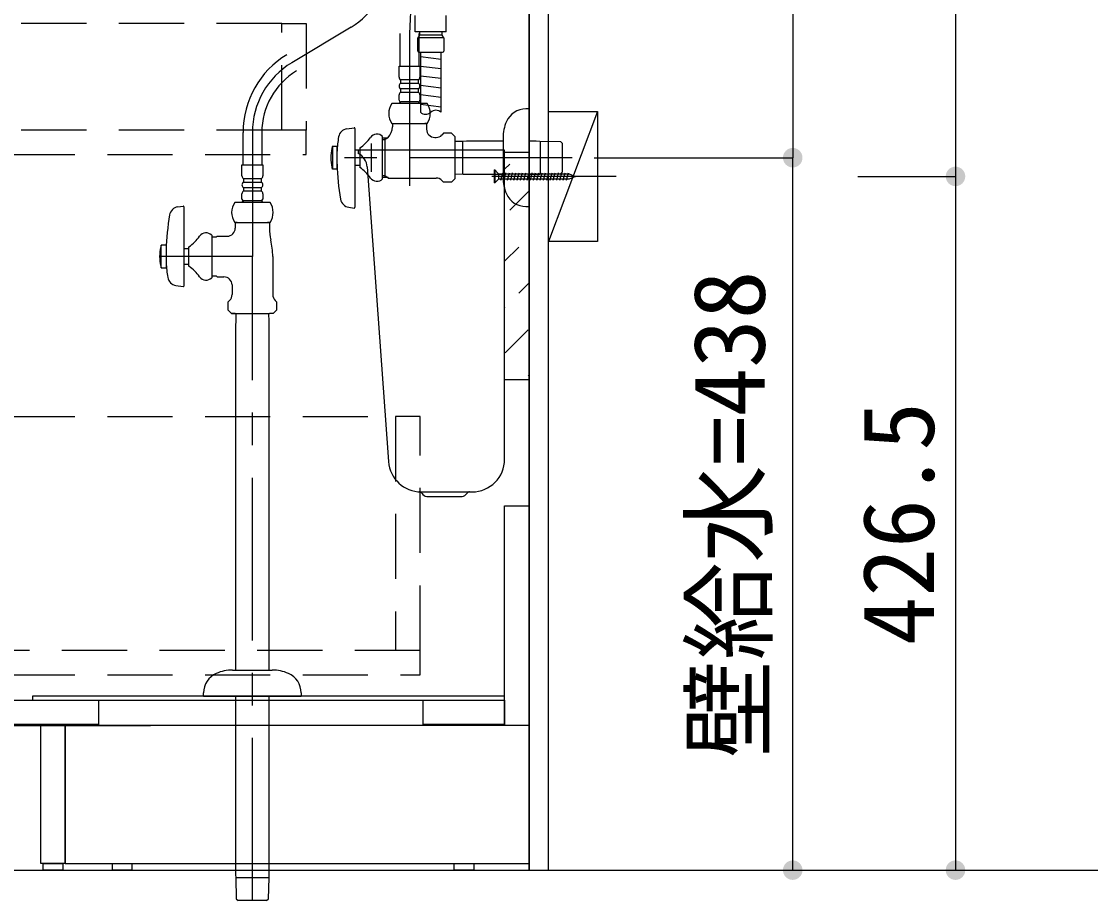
# Model space of a CAD drawing. Units: millimetres on the paper, scale 1:20. Extents: x -205 to 195, y -144 to 138.
# Drawn here: x -100.6 to -67.75, y -110.94 to -83.91 of the extents above; entities that cross this region are included whole.
import ezdxf
from ezdxf.enums import TextEntityAlignment as Align

# ---------------------------------------------------------------- set-up
doc = ezdxf.new("R2010")
doc.units = ezdxf.units.MM
doc.linetypes.add('CHAIN1', pattern=[8, 5, -1, 1, -1])
doc.linetypes.add('DASHED2', pattern=[3, 2, -1])
for name, color, linetype in [('0-1_1', 7, 'Continuous'), ('0-2_2', 4, 'Continuous'), ('0-3_3', 6, 'Continuous')]:
    doc.layers.add(name, color=color, linetype=linetype)
doc.styles.add('ＭＳ ゴシック', font='')
doc.styles.get('ＭＳ ゴシック').set_extended_font_data('MS Gothic')

msp = doc.modelspace()

# ---------------------------------------------------------------- hatches: boundary and pattern name
at = {"layer": '0-3_3'}
for points in [[(-76.6, -88.1, 1), (-77.2, -88.1, 1)], [(-76.6, -88.1, 1), (-77.2, -88.1, 1)], [(-71.6, -88.675, 1), (-72.2, -88.675, 1)], [(-71.6, -88.675, 1), (-72.2, -88.675, 1)], [(-76.6, -110, 1), (-77.2, -110, 1)], [(-71.6, -110, 1), (-72.2, -110, 1)]]:
    msp.add_hatch(color=212, dxfattribs=at).paths.add_polyline_path(points)

# ---------------------------------------------------------------- linework, layer by layer
at = {"layer": '0-1_1'}
for p, q in [((-98.225, -104.775), (-98.225, -105.525)), ((-88.25, -105.525), (-88.25, -104.775)), ((-88.25, -104.775), (-85.75, -104.775)), ((-85.75, -104.775), (-85.75, -105.525)), ((-109.75, -105.55), (-96.625, -105.55)), ((-98.225, -105.525), (-109.725, -105.525)), ((-100, -105.55), (-99.25, -105.55)), ((-100, -109.8), (-100, -105.55)), ((-99.25, -105.55), (-99.25, -109.8)), ((-90.9, -105.55), (-98.9, -105.55)), ((-85, -105.55), (-93.792, -105.55)), ((-85.75, -105.525), (-88.25, -105.525)), ((-85, -105.55), (-85, -109.8)), ((-99.25, -109.8), (-100, -109.8)), ((-99.25, -109.8), (-85, -109.8))]:
    msp.add_line(p, q, dxfattribs=at)
for points in [[(-109.75, -75.95), (-85, -75.95), (-85, -105.55), (-96.625, -105.55)], [(-109.725, -105.525), (-109.725, -104.775), (-98.225, -104.775)], [(-96.472, -105.55), (-99.25, -105.55), (-99.25, -109.8), (-99.25, -105.55)]]:
    msp.add_lwpolyline(points, dxfattribs=at)
for points in [[(-85.75, -98.8), (-85, -98.8), (-85, -105.55), (-85.75, -105.55)], [(-85.75, -104.775), (-85.75, -104.65), (-100.25, -104.65), (-100.25, -104.775)], [(-99.325, -109.8), (-99.325, -110), (-99.925, -110), (-99.925, -109.8)], [(-97.2, -109.8), (-97.2, -110), (-97.8, -110), (-97.8, -109.8)], [(-86.7, -109.8), (-86.7, -110), (-87.3, -110), (-87.3, -109.8)]]:
    msp.add_lwpolyline(points, close=True, dxfattribs=at)
at = {"layer": '0-2_2'}
for p, q in [((-85, -110), (-85, -51.601)), ((-84.4, -110), (-84.4, -51.601)), ((-199.5, -110), (76.9, -110)), ((-111.5, -110), (-84.4, -110))]:
    msp.add_line(p, q, dxfattribs=at)
at = {"layer": '0-2_2', "linetype": 'DASHED2'}
for p, q in [((-92.6, -83.976), (-100.95, -83.976)), ((-92.6, -83.976), (-91.85, -83.976)), ((-92.6, -87.251), (-92.6, -83.976)), ((-91.85, -83.976), (-91.85, -87.251)), ((-92.6, -87.251), (-100.95, -87.251)), ((-91.85, -87.251), (-92.6, -87.251)), ((-100.95, -96.05), (-89.1, -96.05)), ((-88.35, -96.05), (-89.1, -96.05)), ((-89.1, -96.05), (-89.1, -103.25)), ((-88.35, -103.25), (-88.35, -96.05)), ((-100.95, -104), (-88.35, -104))]:
    msp.add_line(p, q, dxfattribs=at)
at = {"layer": '0-2_2', "linetype": 'CHAIN1'}
for p in [(-99.325, -110), (-85, -109.8)]:
    msp.add_line(p, (-85, -110), dxfattribs=at)
at = {"layer": '0-2_2', "linetype": 'DASHED2'}
for points in [[(-100.95, -88.001), (-91.85, -88.001), (-91.85, -87.251)], [(-88.35, -104), (-88.35, -103.25), (-100.95, -103.25)]]:
    msp.add_lwpolyline(points, dxfattribs=at)
at = {"layer": '0-3_3'}
for p, q in [((-71.9, -70.75), (-71.9, -88.675)), ((-76.9, -74.6), (-76.9, -88.1)), ((-88.495, -84.18), (-88.495, -83.73)), ((-87.545, -84.18), (-87.545, -83.73)), ((-88.962, -85.285), (-88.962, -84.285)), ((-88.495, -84.23), (-88.495, -84.18)), ((-88.02, -84.23), (-88.495, -84.23)), ((-87.622, -84.412), (-88.417, -84.412)), ((-88.417, -84.82), (-88.417, -84.412)), ((-88.387, -84.285), (-88.387, -85.285)), ((-87.67, -84.33), (-88.37, -84.33)), ((-87.545, -84.23), (-88.02, -84.23)), ((-87.67, -84.33), (-87.67, -84.23)), ((-87.622, -84.412), (-87.67, -84.33)), ((-87.622, -84.412), (-87.622, -84.82)), ((-87.545, -84.23), (-87.545, -84.18)), ((-88.382, -84.855), (-87.657, -84.855)), ((-88.339, -84.855), (-88.339, -86.703)), ((-88.339, -84.989), (-87.699, -85.068)), ((-87.701, -86.703), (-87.701, -84.855)), ((-88.354, -85.285), (-88.354, -85.622)), ((-88.339, -85.284), (-87.701, -85.362)), ((-88.949, -85.71), (-88.949, -85.81)), ((-88.399, -85.71), (-88.949, -85.71)), ((-88.399, -85.81), (-88.399, -85.71)), ((-88.339, -85.579), (-87.701, -85.657)), ((-88.949, -85.81), (-88.399, -85.81)), ((-88.949, -85.985), (-88.949, -86.085)), ((-88.399, -85.985), (-88.949, -85.985)), ((-88.399, -86.085), (-88.399, -85.985)), ((-88.339, -85.874), (-87.701, -85.952)), ((-88.994, -86.335), (-88.994, -86.172)), ((-88.974, -86.41), (-88.949, -86.385)), ((-88.949, -86.085), (-88.399, -86.085)), ((-88.404, -86.385), (-88.944, -86.385)), ((-88.399, -86.385), (-88.374, -86.41)), ((-88.354, -86.172), (-88.354, -86.335)), ((-87.701, -86.247), (-88.339, -86.169)), ((-88.131, -86.435), (-89.218, -86.435)), ((-88.974, -86.435), (-88.974, -86.41)), ((-88.374, -86.41), (-88.374, -86.435)), ((-87.701, -86.542), (-88.339, -86.464)), ((-85, -86.6), (-85.1, -86.6)), ((-85, -86.6), (-85, -89.585)), ((-82.9, -86.675), (-84.4, -90.675)), ((-93.787, -88.322), (-93.787, -87.322)), ((-93.212, -87.322), (-93.212, -88.322)), ((-90.597, -87.21), (-90.378, -87.179)), ((-90.349, -87.204), (-90.349, -89.621)), ((-89.218, -87.05), (-88.131, -87.05)), ((-89.199, -87.05), (-89.199, -87.151)), ((-89.199, -87.05), (-89.141, -87.05)), ((-89.141, -87.05), (-88.207, -87.05)), ((-88.207, -87.05), (-88.149, -87.05)), ((-88.149, -87.05), (-88.207, -87.05)), ((-88.149, -87.05), (-88.149, -87.151)), ((-88.149, -87.151), (-88.149, -87.225)), ((-87.624, -87.349), (-87.676, -87.402)), ((-87.387, -87.349), (-87.624, -87.349)), ((-87.387, -87.349), (-87.274, -87.463)), ((-89.853, -87.666), (-89.853, -88.534)), ((-89.499, -88.754), (-89.499, -87.446)), ((-89.424, -87.5), (-89.499, -87.5)), ((-89.499, -87.541), (-89.424, -87.541)), ((-89.424, -87.541), (-89.424, -87.5)), ((-89.354, -87.5), (-89.424, -87.5)), ((-89.354, -87.5), (-89.424, -87.541)), ((-89.424, -88.659), (-89.424, -87.541)), ((-89.354, -87.5), (-89.329, -87.475)), ((-87.899, -87.475), (-87.853, -87.475)), ((-87.274, -88.738), (-87.274, -87.463)), ((-87.049, -87.588), (-87.049, -88.612)), ((-86.919, -87.585), (-85.849, -87.585)), ((-85.849, -87.585), (-85.8, -87.585)), ((-85.8, -87.49), (-85.8, -88.71)), ((-85, -87.585), (-84.78, -87.585)), ((-84.78, -87.585), (-84.674, -87.588)), ((-84.674, -87.588), (-84.032, -87.602)), ((-84.649, -87.646), (-84.649, -87.588)), ((-84.649, -88.612), (-84.649, -87.646)), ((-84.032, -87.602), (-83.974, -87.663)), ((-83.974, -88.512), (-83.974, -87.688)), ((-91.039, -87.75), (-91.056, -87.812)), ((-91.039, -87.75), (-90.899, -87.75)), ((-90.899, -88.45), (-90.899, -87.75)), ((-90.349, -87.863), (-90.199, -87.863)), ((-90.199, -87.8), (-90.199, -88.4)), ((-85, -87.925), (-85, -94.925)), ((-93.18, -88.322), (-93.18, -88.66)), ((-90.199, -88.338), (-90.349, -88.338)), ((-85.75, -88.456), (-85.596, -88.302)), ((-83, -88.1), (-76.9, -88.1)), ((-81.514, -88.1), (-76.9, -88.1)), ((-76.9, -110), (-76.9, -88.1)), ((-90.899, -88.45), (-91.039, -88.45)), ((-89.97, -88.385), (-89.317, -97.443)), ((-89.424, -88.659), (-89.499, -88.659)), ((-89.424, -88.7), (-89.424, -88.659)), ((-89.424, -88.659), (-89.354, -88.7)), ((-87.024, -88.612), (-87.274, -88.607)), ((-86.919, -88.615), (-87.024, -88.612)), ((-85.849, -88.615), (-86.919, -88.615)), ((-86.071, -88.475), (-86.071, -88.875)), ((-86.056, -88.475), (-85.96, -88.571)), ((-85.96, -88.571), (-85.939, -88.592)), ((-85.939, -88.592), (-85.939, -88.757)), ((-85.939, -88.592), (-83.77, -88.592)), ((-85.869, -88.787), (-85.809, -88.562)), ((-85.8, -88.615), (-85.849, -88.615)), ((-85.769, -88.787), (-85.709, -88.562)), ((-85.664, -88.787), (-85.604, -88.562)), ((-85.564, -88.787), (-85.504, -88.562)), ((-85.464, -88.787), (-85.404, -88.562)), ((-85.364, -88.787), (-85.304, -88.562)), ((-85.264, -88.787), (-85.204, -88.562)), ((-85.16, -88.787), (-85.1, -88.562)), ((-85.06, -88.787), (-85, -88.562)), ((-84.78, -88.615), (-85, -88.615)), ((-84.96, -88.787), (-84.9, -88.562)), ((-84.86, -88.787), (-84.8, -88.562)), ((-84.674, -88.612), (-84.78, -88.615)), ((-84.76, -88.787), (-84.7, -88.562)), ((-84.032, -88.598), (-84.674, -88.612)), ((-84.656, -88.787), (-84.595, -88.562)), ((-84.556, -88.787), (-84.495, -88.562)), ((-84.456, -88.787), (-84.395, -88.562)), ((-84.356, -88.787), (-84.295, -88.562)), ((-84.256, -88.787), (-84.195, -88.562)), ((-84.151, -88.787), (-84.091, -88.562)), ((-84.051, -88.787), (-83.991, -88.562)), ((-83.974, -88.537), (-84.032, -88.598)), ((-83.951, -88.787), (-83.891, -88.562)), ((-83.851, -88.787), (-83.791, -88.562)), ((-83.77, -88.592), (-83.571, -88.675)), ((-83.571, -88.675), (-83.77, -88.757)), ((-74.9, -88.675), (-71.9, -88.675)), ((-74.9, -88.675), (-71.9, -88.675)), ((-71.9, -88.675), (-71.9, -110)), ((-93.775, -88.747), (-93.775, -88.847)), ((-93.225, -88.747), (-93.775, -88.747)), ((-93.775, -88.847), (-93.225, -88.847)), ((-93.225, -88.847), (-93.225, -88.747)), ((-89.499, -88.7), (-89.424, -88.7)), ((-89.424, -88.7), (-89.354, -88.7)), ((-87.624, -88.851), (-87.676, -88.798)), ((-87.387, -88.851), (-87.624, -88.851)), ((-87.274, -88.738), (-87.387, -88.851)), ((-86.056, -88.875), (-86.071, -88.875)), ((-85.96, -88.779), (-86.056, -88.875)), ((-85.939, -88.757), (-85.96, -88.779)), ((-83.77, -88.757), (-85.939, -88.757)), ((-93.82, -89.372), (-93.82, -89.21)), ((-93.775, -89.022), (-93.775, -89.122)), ((-93.225, -89.022), (-93.775, -89.022)), ((-93.775, -89.122), (-93.225, -89.122)), ((-93.225, -89.122), (-93.225, -89.022)), ((-93.18, -89.21), (-93.18, -89.372)), ((-85.596, -89.716), (-85, -89.12)), ((-95.789, -89.614), (-95.628, -89.591)), ((-95.6, -92.034), (-95.6, -89.616)), ((-92.956, -89.472), (-94.044, -89.472)), ((-93.8, -89.447), (-93.775, -89.422)), ((-93.8, -89.472), (-93.8, -89.447)), ((-93.23, -89.422), (-93.77, -89.422)), ((-93.225, -89.422), (-93.2, -89.447)), ((-93.2, -89.447), (-93.2, -89.472)), ((-90.538, -89.623), (-90.378, -89.646)), ((-85.1, -89.6), (-85, -89.6)), ((-85, -89.6), (-85, -89.585)), ((-94.044, -90.087), (-92.956, -90.087)), ((-94.025, -90.188), (-94.025, -90.262)), ((-93.967, -90.087), (-93.033, -90.087)), ((-92.975, -90.087), (-93.033, -90.087)), ((-92.975, -90.087), (-92.975, -90.188)), ((-92.975, -90.188), (-92.975, -90.262)), ((-94.75, -90.484), (-94.75, -91.791)), ((-94.75, -90.537), (-94.675, -90.537)), ((-94.675, -90.537), (-94.605, -90.537)), ((-94.605, -90.537), (-94.58, -90.512)), ((-94.58, -90.512), (-94.275, -90.512)), ((-96.3, -90.787), (-96.313, -90.837)), ((-96.15, -90.787), (-96.3, -90.787)), ((-96.15, -90.787), (-96.15, -91.487)), ((-96.15, -90.937), (-96.15, -91.337)), ((-95.45, -90.9), (-95.6, -90.9)), ((-95.45, -91.437), (-95.45, -90.837)), ((-85.75, -91.284), (-85.313, -90.847)), ((-92.875, -91.137), (-92.875, -92.308)), ((-96.3, -91.487), (-96.15, -91.487)), ((-95.6, -91.375), (-95.45, -91.375)), ((-94.605, -91.737), (-94.58, -91.762)), ((-94.58, -91.762), (-94.375, -91.762)), ((-85.313, -92.262), (-85, -91.949)), ((-95.848, -92.028), (-95.628, -92.058)), ((-94.125, -92.012), (-94.125, -92.308)), ((-94.251, -92.537), (-94.198, -92.485)), ((-94.251, -92.537), (-94.251, -92.774)), ((-92.802, -92.485), (-92.749, -92.537)), ((-92.749, -92.774), (-92.749, -92.537)), ((-92.749, -92.774), (-92.749, -92.537)), ((-94.251, -92.774), (-94.138, -92.887)), ((-94.138, -92.887), (-94.024, -92.887)), ((-94.024, -92.887), (-94.138, -92.887)), ((-94.024, -92.887), (-92.976, -92.887)), ((-94.007, -92.887), (-94.012, -93.137)), ((-92.988, -93.137), (-92.993, -92.887)), ((-92.862, -92.887), (-92.976, -92.887)), ((-92.862, -92.887), (-92.749, -92.774)), ((-85.75, -92.699), (-85.737, -92.686)), ((-92.985, -93.243), (-92.988, -93.137)), ((-85.737, -94.1), (-85.03, -93.393)), ((-85.03, -94.807), (-85, -94.777)), ((-88.32, -98.371), (-86.75, -98.371)), ((-87.065, -98.521), (-88.135, -98.521)), ((-94.11, -103.85), (-92.89, -103.85)), ((-95, -104.65), (-95, -104.55)), ((-95, -104.65), (-92, -104.65)), ((-94.015, -104.65), (-94.015, -110.132)), ((-92.985, -110.132), (-92.985, -104.65)), ((-92, -104.55), (-92, -104.65)), ((-83, -110), (-76.9, -110)), ((-74.9, -110), (-71.9, -110)), ((-94.015, -110.132), (-94.012, -110.237)), ((-92.988, -110.237), (-94.012, -110.237)), ((-93.002, -110.879), (-92.988, -110.237)), ((-92.988, -110.237), (-92.985, -110.132)), ((-93.937, -110.937), (-93.937, -110.937)), ((-93.925, -110.937), (-93.937, -110.937)), ((-93.075, -110.937), (-93.925, -110.937)), ((-93.063, -110.937), (-93.075, -110.937)), ((-93.063, -110.937), (-93.002, -110.879)), ((-93.063, -110.937), (-93.063, -110.937))]:
    msp.add_line(p, q, dxfattribs=at)
at = {"layer": '0-3_3', "linetype": 'CHAIN1'}
for p, q in [((-88.159, -73.545), (-88.674, -84.285)), ((-90.469, -84.083), (-92.291, -85.182)), ((-88.674, -84.285), (-88.674, -85.285)), ((-88.674, -85.285), (-88.674, -88.1)), ((-93.5, -87.322), (-93.5, -88.322)), ((-88.674, -87.05), (-88.674, -88.961)), ((-93.5, -88.322), (-93.5, -91.137)), ((-83.674, -88.1), (-91.299, -88.1)), ((-82.322, -88.675), (-86.141, -88.675)), ((-93.5, -91.137), (-96.35, -91.137)), ((-93.5, -110.937), (-93.5, -91.137))]:
    msp.add_line(p, q, dxfattribs=at)
at = {"layer": '0-3_3'}
for points in [[(-88.37, -84.23), (-88.37, -84.33), (-88.417, -84.412)], [(-88.994, -85.622), (-88.994, -85.285), (-88.354, -85.285)], [(-87.274, -87.593), (-87.024, -87.588), (-86.919, -87.585)], [(-83.974, -87.688), (-83.974, -87.663), (-83.974, -87.663)], [(-91.039, -87.75), (-91.039, -88.45), (-91.053, -88.4)], [(-85.75, -97.371), (-85.75, -87.871), (-90.25, -87.871), (-90.25, -87.971)], [(-85, -94.925), (-85.75, -94.925), (-85.75, -87.925), (-85, -87.925)], [(-93.82, -88.66), (-93.82, -88.322), (-93.18, -88.322)], [(-86.071, -88.475), (-86.056, -88.475), (-86.056, -88.875)], [(-83.974, -88.537), (-83.974, -88.537), (-83.974, -88.512)], [(-89.354, -88.7), (-89.329, -88.725), (-87.853, -88.725)], [(-93.967, -90.087), (-94.025, -90.087), (-94.025, -90.188)], [(-96.313, -91.437), (-96.3, -91.487), (-96.3, -90.787)], [(-94.605, -91.737), (-94.675, -91.737), (-94.75, -91.737)], [(-94.012, -93.137), (-94.015, -93.243), (-94.015, -95.937), (-94.015, -103.85)], [(-92.985, -103.85), (-92.985, -95.937), (-92.985, -93.243)], [(-94.012, -110.237), (-93.998, -110.879), (-93.937, -110.937)]]:
    msp.add_lwpolyline(points, dxfattribs=at)
msp.add_lwpolyline([(-82.9, -86.675), (-82.9, -90.675), (-84.4, -90.675), (-84.4, -86.675)], close=True, dxfattribs=at)
at = {"layer": '0-3_3', "linetype": 'CHAIN1'}
for centre, start, end in [((-91.76, -81.942), 301.0915, 353.4889), ((-91, -87.322), 121.0915, 180)]:
    msp.add_arc(centre, 2.5, start, end, dxfattribs=at)
at = {"layer": '0-3_3'}
for centre, radius, start, end in [((-91, -87.322), 2.788, 121.0915, 180), ((-88.382, -84.82), 0.035, 180, 270), ((-87.657, -84.82), 0.035, 270, 360), ((-91, -87.322), 2.212, 121.0915, 180), ((-88.887, -85.622), 0.108, 180, 234.4322), ((-88.462, -85.622), 0.108, 305.5678, 360), ((-88.887, -85.898), 0.108, 125.5678, 234.4322), ((-88.462, -85.898), 0.108, 305.5678, 54.4322), ((-88.887, -86.172), 0.108, 125.5678, 180), ((-88.944, -86.335), 0.05, 180, 270), ((-88.404, -86.335), 0.05, 270, 360), ((-88.462, -86.172), 0.108, 0, 54.4322), ((-88.762, -86.742), 0.55, 146.007, 213.993), ((-88.179, -86.526), 0.238, 228.0384, 311.9616), ((-88.587, -86.742), 0.55, 326.007, 33.993), ((-87.861, -86.88), 0.238, 48.0384, 131.9616), ((-85.1, -87.25), 0.65, 90, 156.4435), ((-84.55, -87.49), 1.25, 156.4435, 180), ((-90.555, -87.507), 0.3, 98.0041, 170.4085), ((-90.374, -87.204), 0.025, 0, 98.0041), ((-89.67, -87.151), 0.471, 316.4444, 360), ((-87.899, -87.225), 0.25, 180, 270), ((-87.154, -88.082), 3.75, 170.4085, 177.2214), ((-90.869, -86.805), 1.2, 303.9592, 326.0408), ((-89.674, -87.625), 0.25, 45.573, 143.1301), ((-87.853, -87.225), 0.25, 270, 315), ((-89.839, -88.1), 1.25, 166.7029, 180), ((-90.469, -88.421), 0.5, 4.1248, 64.0391), ((-89.839, -88.1), 1.25, 180, 193.2971), ((-83.399, -88.1), 7.503, 181.5275, 189.8029), ((-93.712, -88.66), 0.108, 180, 234.4322), ((-93.288, -88.66), 0.108, 305.5678, 360), ((-89.839, -88.1), 1.25, 193.2971, 193.8865), ((-90.869, -89.395), 1.2, 33.9592, 56.0408), ((-93.712, -88.935), 0.108, 125.5678, 234.4322), ((-93.288, -88.935), 0.108, 305.5678, 54.4322), ((-89.674, -88.575), 0.25, 216.8699, 314.427), ((-87.853, -88.975), 0.25, 45, 90), ((-84.55, -88.71), 1.25, 180, 203.5565), ((-93.712, -89.21), 0.108, 125.5678, 180), ((-93.288, -89.21), 0.108, 0, 54.4322), ((-85.1, -88.95), 0.65, 203.5565, 270), ((-95.748, -89.911), 0.3, 98, 170.1971), ((-95.625, -89.616), 0.025, 0, 98), ((-93.587, -89.78), 0.55, 146.007, 213.993), ((-93.77, -89.372), 0.05, 180, 270), ((-93.23, -89.372), 0.05, 270, 360), ((-93.412, -89.78), 0.55, 326.007, 33.993), ((-90.497, -89.326), 0.3, 189.8029, 262), ((-90.374, -89.621), 0.025, 262, 360), ((-88.65, -91.137), 7.503, 170.1971, 178.4725), ((-94.275, -90.262), 0.25, 270, 360), ((-91.347, -90.262), 1.628, 180, 193.0396), ((-96.12, -89.842), 1.2, 303.9592, 326.0408), ((-94.925, -90.662), 0.25, 45.573, 143.1301), ((-95.125, -91.137), 2.25, 0, 13.0396), ((-95.1, -91.137), 1.25, 166.7029, 180), ((-95.1, -91.137), 1.25, 166.1135, 166.7029), ((-95.1, -91.137), 1.25, 180, 193.2971), ((-95.1, -91.137), 1.25, 193.2971, 193.8865), ((-92.404, -91.156), 3.75, 182.7786, 189.5915), ((-96.12, -92.433), 1.2, 33.9592, 56.0408), ((-95.806, -91.73), 0.3, 189.5915, 261.9959), ((-94.925, -91.612), 0.25, 216.8699, 314.427), ((-94.375, -92.012), 0.25, 0, 90), ((-95.625, -92.034), 0.025, 261.9959, 360), ((-94.375, -92.308), 0.25, 315, 360), ((-92.625, -92.308), 0.25, 180, 225), ((-88.32, -97.371), 1, 184.1248, 270), ((-86.75, -97.371), 1, 270, 360), ((-88.375, -98.471), 0.1, 30, 90), ((-88.115, -98.321), 0.2, 210, 261.9967), ((-88.15, -98.569), 0.05, 72.0452, 81.9967), ((-87.05, -98.569), 0.05, 98.0033, 107.9548), ((-87.085, -98.321), 0.2, 278.0033, 330), ((-86.825, -98.471), 0.1, 90, 150), ((-94.35, -104.55), 0.65, 113.5565, 180), ((-94.11, -105.1), 1.25, 90, 113.5565), ((-92.89, -105.1), 1.25, 66.4435, 90), ((-92.65, -104.55), 0.65, 0, 66.4435)]:
    msp.add_arc(centre, radius, start, end, dxfattribs=at)

# ---------------------------------------------------------------- texts
at = {"layer": '0-3_3', "style": 'ＭＳ ゴシック'}
for s, p in [('壁給水=438', (-77.1, -106.55)), ('426.5', (-71.9, -103.087))]:
    msp.add_text(s, height=2.199, rotation=90, dxfattribs=at).set_placement(p, align=Align.BOTTOM_LEFT)

doc.saveas('drawing.dxf')
